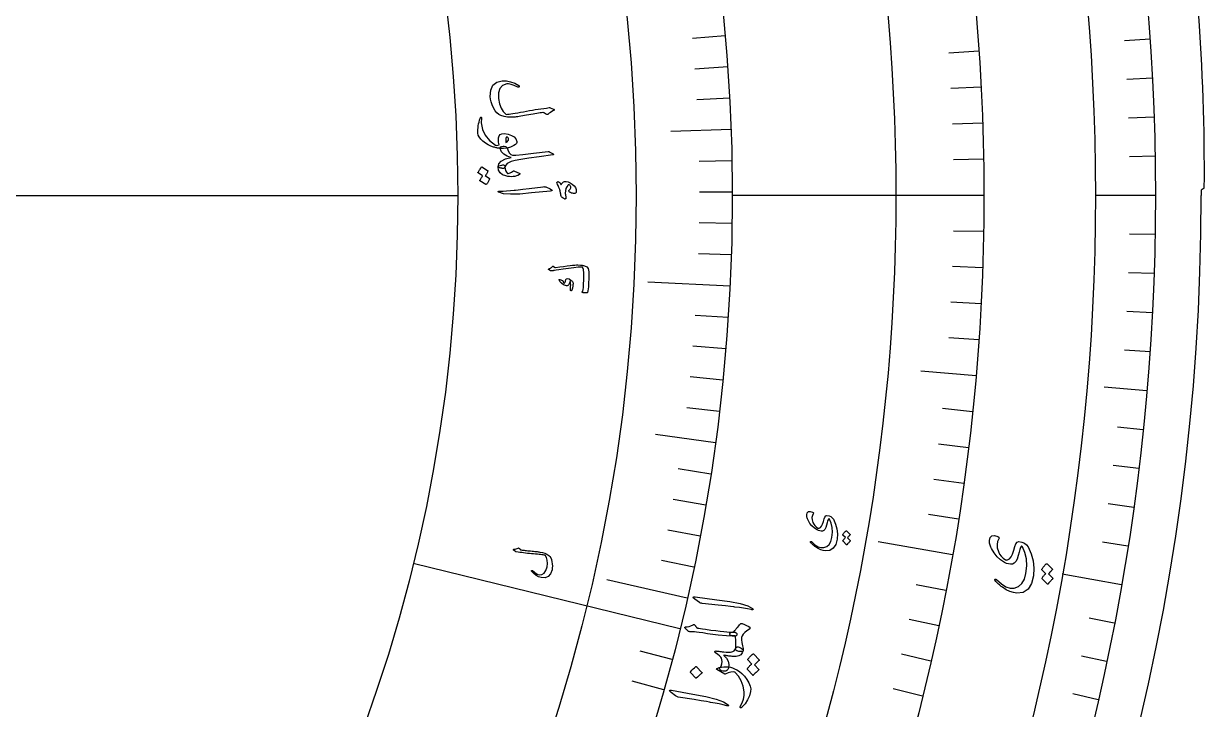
# Model space of a CAD drawing. Header units: millimetres. Extents: x -68 to 68, y -68 to 78.
# Drawn here: x 32.75 to 67.59, y -15.17 to 5.07 of the extents above; entities that cross this region are included whole.
import ezdxf

# ---------------------------------------------------------------- set-up
doc = ezdxf.new("R2010")
doc.units = ezdxf.units.MM
for name, color, linetype in [('CUT_OUTER', 1, 'Continuous'), ('ENGRAVE', 7, 'Continuous'), ('ENGRAVE_FINE', 8, 'Continuous'), ('TEXT', 5, 'Continuous')]:
    doc.layers.add(name, color=color, linetype=linetype)

msp = doc.modelspace()

# ---------------------------------------------------------------- linework, layer by layer
at = {"layer": 'CUT_OUTER'}
msp.add_lwpolyline([(67.5896, 0.2154), (67.5866, 0.2132), (67.4995, 0.155), (67.5, 0)], dxfattribs=at)
for centre, radius, start, end in [((5.7894, 0.7518), 61.8025, 359.502762, 9.293012), ((0.0002, -0.0002), 67.4998, 179.843006, 0.000133)]:
    msp.add_arc(centre, radius, start, end, dxfattribs=at)
at = {"layer": 'ENGRAVE'}
for points in [[(53.6272, 1.9466), (51.8464, 1.882)], [(-45.5625, 0), (45.5625, 0)], [(61.0875, 0), (53.6625, 0)], [(66.15, 0), (64.3781, 0)], [(53.5955, -2.6807), (51.1685, -2.5593)], [(60.855, -5.3241), (59.2278, -5.1818)], [(65.8983, -5.7654), (64.6375, -5.655)], [(53.1635, -7.3012), (51.3981, -7.0588)], [(60.1594, -10.6077), (57.9658, -10.2209)], [(52.1166, -12.7876), (44.25, -10.8574)], [(52.331, -11.88), (49.9613, -11.342)], [(65.145, -11.4868), (63.4001, -11.1791)]]:
    msp.add_lwpolyline(points, dxfattribs=at)
for radius in [66.15, 66.15, 64.3781, 61.0875, 61.0875, 58.4888, 53.6625, 53.6625, 50.8275, 45.5625, 45.5625]:
    msp.add_circle((0, 0), radius, dxfattribs=at)
at = {"layer": 'ENGRAVE_FINE'}
for points in [[(53.4552, 4.7119), (52.487, 4.6266)], [(65.9889, 4.6144), (65.2313, 4.5614)], [(60.9387, 4.2612), (60.0499, 4.1991)], [(53.5284, 3.7917), (52.5588, 3.723)], [(61.0038, 3.1971), (60.114, 3.1504)], [(66.0593, 3.462), (65.301, 3.4223)], [(53.5857, 2.8699), (52.6151, 2.8179)], [(61.0503, 2.1319), (60.1598, 2.1008)], [(66.1097, 2.3086), (65.3508, 2.2821)], [(61.0782, 1.0661), (60.1873, 1.0506)], [(66.1399, 1.1545), (65.3807, 1.1412)], [(53.6528, 1.0223), (52.6809, 1.0038)], [(53.6624, 0.0971), (52.6904, 0.0953)], [(53.6561, -0.8286), (52.6842, -0.8136)], [(61.0782, -1.0661), (60.1873, -1.0506)], [(66.1399, -1.1545), (65.3807, -1.1412)], [(53.6338, -1.7547), (52.6623, -1.7229)], [(61.0503, -2.1319), (60.1598, -2.1008)], [(66.1097, -2.3086), (65.3508, -2.2821)], [(61.0038, -3.1971), (60.114, -3.1504)], [(66.0593, -3.462), (65.301, -3.4223)], [(53.5412, -3.6064), (52.5714, -3.5411)], [(53.4708, -4.5317), (52.5023, -4.4496)], [(60.9387, -4.2612), (60.0499, -4.1991)], [(65.9889, -4.6144), (65.2313, -4.5614)], [(53.3844, -5.456), (52.4174, -5.3572)], [(53.282, -6.3793), (52.3169, -6.2638)], [(60.7529, -6.3854), (59.8667, -6.2922)], [(65.7876, -6.9146), (65.0324, -6.8352)], [(60.6322, -7.4447), (59.7478, -7.3361)], [(65.6569, -8.0617), (64.9032, -7.9691)], [(53.029, -8.2214), (52.0684, -8.0725)], [(60.493, -8.5017), (59.6107, -8.3777)], [(52.8784, -9.1397), (51.9206, -8.9742)], [(65.5062, -9.2063), (64.7542, -9.1006)], [(60.3354, -9.5562), (59.4554, -9.4168)], [(52.7119, -10.0557), (51.7571, -9.8736)], [(65.3356, -10.3481), (64.5856, -10.2293)], [(52.5294, -10.9692), (51.5779, -10.7706)], [(59.9652, -11.656), (59.0905, -11.486)], [(59.7526, -12.7008), (58.8811, -12.5156)], [(64.9346, -12.622), (64.1892, -12.4771)], [(51.8864, -13.6919), (50.9466, -13.4439)], [(59.5218, -13.7417), (58.6537, -13.5413)], [(64.7045, -13.7534), (63.9617, -13.5955)], [(51.6403, -14.5925), (50.705, -14.3282)], [(59.2729, -14.7784), (58.4084, -14.5629)], [(64.4546, -14.8805), (63.7147, -14.7097)]]:
    msp.add_lwpolyline(points, dxfattribs=at)
at = {"layer": 'TEXT'}
for points in [[(48.3912, 2.5484), (48.3984, 2.5446), (48.4037, 2.5396), (48.407, 2.5333), (48.4084, 2.5257), (48.4075, 2.5181), (48.404, 2.5114), (48.3979, 2.5058), (48.3891, 2.5012), (48.3378, 2.4767), (48.2938, 2.4511), (48.2569, 2.4245), (48.2273, 2.3968), (48.2165, 2.3885), (48.2038, 2.3857), (48.189, 2.3883), (48.1723, 2.3964), (48.1642, 2.4017), (48.1564, 2.4067), (48.1488, 2.4115), (48.1416, 2.4159), (48.1348, 2.4201), (48.1286, 2.424), (48.123, 2.4277), (48.1179, 2.4311), (48.1088, 2.4368), (48.098, 2.4406), (48.0856, 2.4426), (48.0716, 2.4428), (48.0323, 2.438), (47.9894, 2.4322), (47.943, 2.4253), (47.8932, 2.4174), (47.8397, 2.4086), (47.7828, 2.3991), (47.7223, 2.3888), (47.6582, 2.3778), (47.5944, 2.3659), (47.5343, 2.3551), (47.478, 2.3457), (47.4256, 2.3374), (47.3768, 2.3302), (47.3315, 2.3238), (47.2898, 2.3184), (47.2516, 2.3139), (47.1383, 2.3053), (47.0304, 2.3093), (46.9279, 2.3258), (46.8307, 2.3547), (46.773, 2.3846), (46.7185, 2.4325), (46.6674, 2.4983), (46.6195, 2.5819), (46.5784, 2.6731), (46.5481, 2.759), (46.5285, 2.8399), (46.5196, 2.9157), (46.5338, 3.1079), (46.5972, 3.2494), (46.7103, 3.3403), (46.8733, 3.3805), (46.997, 3.3794), (47.1197, 3.3558), (47.2415, 3.3096), (47.3621, 3.2405), (47.3692, 3.2351), (47.3738, 3.2292), (47.3758, 3.2228), (47.3753, 3.216), (47.373, 3.2087), (47.3698, 3.203), (47.3657, 3.1989), (47.3605, 3.1966), (47.3528, 3.1946), (47.3452, 3.1944), (47.3378, 3.1959), (47.3306, 3.1992), (47.2251, 3.2448), (47.1357, 3.2749), (47.0627, 3.2897), (47.0058, 3.2893), (46.8866, 3.2429), (46.8071, 3.1552), (46.767, 3.0264), (46.7661, 2.8561), (46.7919, 2.7042), (46.8379, 2.5764), (46.9043, 2.4725), (46.9913, 2.3924), (47.0311, 2.3963), (47.0776, 2.4017), (47.1306, 2.4088), (47.1904, 2.4175), (47.2568, 2.428), (47.3302, 2.4405), (47.4106, 2.4549), (47.4978, 2.4713), (47.5878, 2.4873), (47.6764, 2.5026), (47.7637, 2.5173), (47.8495, 2.5315), (47.9339, 2.5448), (48.017, 2.5572), (48.0986, 2.5687), (48.1789, 2.5793), (48.256, 2.5928), (48.2649, 2.5929), (48.2733, 2.592), (48.2811, 2.5902), (48.2884, 2.5875)], [(47.219, 1.4735), (47.1206, 1.4264), (47.0189, 1.3966), (46.9137, 1.3838), (46.8053, 1.3879), (46.7832, 1.391), (46.7608, 1.3946), (46.7378, 1.3987), (46.7145, 1.4034), (46.6909, 1.4085), (46.6675, 1.4138), (46.6443, 1.4195), (46.6211, 1.4254), (46.5384, 1.4532), (46.4584, 1.492), (46.3811, 1.5417), (46.3066, 1.6023), (46.244, 1.6647), (46.1981, 1.7246), (46.1687, 1.7819), (46.156, 1.8367), (46.1543, 1.8896), (46.1556, 1.9434), (46.16, 1.998), (46.1675, 2.0534), (46.1778, 2.1096), (46.1909, 2.1663), (46.2068, 2.2237), (46.2254, 2.2816), (46.2287, 2.29), (46.2327, 2.2971), (46.2373, 2.3028), (46.2425, 2.3071), (46.2478, 2.3097), (46.2526, 2.3099), (46.257, 2.3079), (46.261, 2.3036), (46.2641, 2.298), (46.2661, 2.292), (46.267, 2.2858), (46.2668, 2.2791), (46.2601, 2.233), (46.256, 2.1944), (46.2543, 2.1631), (46.2551, 2.1393), (46.2924, 1.9466), (46.3741, 1.7734), (46.5006, 1.6191), (46.6719, 1.4836), (46.6867, 1.4783), (46.7099, 1.4774), (46.7415, 1.4811), (46.7816, 1.4893), (46.7675, 1.5694), (46.7628, 1.6407), (46.7674, 1.7033), (46.7814, 1.7571), (46.812, 1.7982), (46.8665, 1.82), (46.9449, 1.8227), (47.0473, 1.8059), (47.15, 1.773), (47.2275, 1.7269), (47.2797, 1.6678), (47.3065, 1.5955), (47.3053, 1.564), (47.2903, 1.5331), (47.2615, 1.5029), (47.219, 1.4735)], [(48.3811, 1.2235), (48.3847, 1.2198), (48.3864, 1.2154), (48.3861, 1.2104), (48.3838, 1.2048), (48.3803, 1.2006), (48.3766, 1.1976), (48.3725, 1.1957), (48.368, 1.195), (47.9669, 1.1386), (47.6639, 1.0998), (47.4255, 1.0643), (47.2515, 1.0319), (47.1421, 1.0025), (47.076, 0.9735), (47.0228, 0.9378), (46.9826, 0.8953), (46.9554, 0.846), (46.9421, 0.8203), (46.9287, 0.8029), (46.9151, 0.7937), (46.9014, 0.7927), (46.8948, 0.794), (46.8862, 0.7956), (46.8759, 0.7976), (46.8636, 0.8001), (46.8496, 0.803), (46.834, 0.8066), (46.8169, 0.811), (46.7981, 0.816), (46.777, 0.8224), (46.7619, 0.8289), (46.7528, 0.8356), (46.7497, 0.8423), (46.7725, 0.9362), (46.8446, 1.0143), (46.9661, 1.0767), (47.1371, 1.1235), (47.0738, 1.1408), (47.0173, 1.1617), (46.9675, 1.1861), (46.9245, 1.214), (46.8882, 1.2464), (46.8562, 1.2866), (46.8285, 1.3345), (46.8052, 1.3902), (46.8042, 1.3947), (46.8038, 1.3992), (46.8039, 1.4038), (46.8047, 1.4084), (46.8103, 1.4193), (46.8212, 1.4293), (46.8372, 1.4383), (46.8584, 1.4463), (46.8983, 1.455), (46.9342, 1.4555), (46.966, 1.4479), (46.9938, 1.4323), (47.0021, 1.4254), (47.0085, 1.4179), (47.0129, 1.4098), (47.0153, 1.401), (47.0485, 1.3113), (47.0872, 1.2456), (47.1314, 1.2039), (47.1813, 1.1863), (47.2732, 1.1912), (47.478, 1.211), (47.7956, 1.2461), (48.2259, 1.2968), (48.2315, 1.2977), (48.2367, 1.2979), (48.2418, 1.2974), (48.2465, 1.2961), (48.251, 1.2946), (48.2552, 1.2932), (48.2591, 1.2919), (48.2627, 1.2907)], [(46.9828, 1.5618), (47.0172, 1.5844), (47.0418, 1.6083), (47.0567, 1.6336), (47.0618, 1.6604), (47.0585, 1.6844), (47.0482, 1.7038), (47.0309, 1.7187), (47.0067, 1.7291), (46.9883, 1.7103), (46.9783, 1.6762), (46.9764, 1.6267), (46.9828, 1.5618)], [(46.4962, 0.5042), (46.4991, 0.5014), (46.5008, 0.4975), (46.5014, 0.4924), (46.5009, 0.4862), (46.4927, 0.464), (46.4836, 0.4424), (46.4737, 0.4216), (46.4629, 0.4014), (46.451, 0.3818), (46.438, 0.3626), (46.4239, 0.3439), (46.4086, 0.3256), (46.4039, 0.322), (46.3989, 0.3205), (46.3936, 0.3209), (46.388, 0.3232), (46.2134, 0.4295), (46.2111, 0.4324), (46.211, 0.4367), (46.2133, 0.4425), (46.2178, 0.4497), (46.222, 0.4546), (46.2277, 0.4627), (46.2349, 0.4738), (46.2437, 0.488), (46.2541, 0.5055), (46.2664, 0.5264), (46.2805, 0.5507), (46.2964, 0.5783), (46.1604, 0.6616), (46.1562, 0.6655), (46.1551, 0.6705), (46.1571, 0.6767), (46.1623, 0.684), (46.1668, 0.6904), (46.1735, 0.7004), (46.1824, 0.7141), (46.1936, 0.7315), (46.207, 0.7529), (46.2226, 0.7785), (46.2403, 0.8083), (46.2603, 0.8425), (46.2637, 0.846), (46.2671, 0.8476), (46.2705, 0.8473), (46.274, 0.8449), (46.4427, 0.7377), (46.4456, 0.735), (46.4474, 0.731), (46.4481, 0.726), (46.4476, 0.7198), (46.4417, 0.7008), (46.4347, 0.6825), (46.4268, 0.6646), (46.4178, 0.6473), (46.408, 0.6306), (46.3974, 0.6144), (46.3861, 0.5988), (46.3741, 0.5838)], [(47.2342, 0.716), (47.3769, 0.6538), (47.3926, 0.6446), (47.3983, 0.6346), (47.394, 0.6239), (47.3797, 0.6125), (47.3368, 0.5913), (47.2919, 0.5747), (47.2451, 0.5627), (47.1964, 0.5553), (47.1455, 0.5525), (47.0921, 0.5546), (47.0362, 0.5615), (46.9778, 0.5732), (46.8793, 0.6096), (46.8085, 0.667), (46.7653, 0.7453), (46.7496, 0.8446), (46.7567, 0.8562), (46.7783, 0.8683), (46.8145, 0.8811), (46.8653, 0.8944), (46.8925, 0.8984), (46.915, 0.8982), (46.9326, 0.8935), (46.9455, 0.8845), (46.9505, 0.8772), (46.9538, 0.8687), (46.9554, 0.8591), (46.9554, 0.8483), (46.9585, 0.7853), (46.9722, 0.7308), (46.9966, 0.6846), (47.0317, 0.6468), (47.0345, 0.6451), (47.038, 0.6446), (47.0425, 0.6452), (47.0477, 0.647), (47.0799, 0.6564), (47.1126, 0.6702), (47.1458, 0.6882), (47.1794, 0.7105), (47.1922, 0.7179), (47.2056, 0.7212), (47.2196, 0.7206), (47.2342, 0.716)], [(48.6137, -0.0217), (48.6081, 0.009), (48.6028, 0.0375), (48.5978, 0.0637), (48.5931, 0.0878), (48.5884, 0.1095), (48.5838, 0.1287), (48.5792, 0.1454), (48.5746, 0.1595), (48.5693, 0.1739), (48.5628, 0.1913), (48.5549, 0.2115), (48.5457, 0.2347), (48.5351, 0.2608), (48.5228, 0.2899), (48.509, 0.3218), (48.4935, 0.3567), (48.4888, 0.3709), (48.4887, 0.3831), (48.4932, 0.3932), (48.5023, 0.4014), (48.5247, 0.4064), (48.551, 0.393), (48.5811, 0.361), (48.615, 0.3104), (48.6362, 0.3495), (48.6591, 0.3791), (48.6838, 0.3994), (48.7103, 0.4102), (48.7604, 0.4127), (48.815, 0.4004), (48.8739, 0.3734), (48.9372, 0.3315), (48.994, 0.2813), (49.0333, 0.2294), (49.0551, 0.1758), (49.0594, 0.1207), (49.052, 0.09), (49.0366, 0.069), (49.0132, 0.0578), (48.9818, 0.0564), (48.9478, 0.0617), (48.9166, 0.0706), (48.8883, 0.083), (48.8628, 0.0989), (48.8449, 0.1149), (48.837, 0.1296), (48.8391, 0.1433), (48.8512, 0.1557), (48.8693, 0.17), (48.8826, 0.1866), (48.8909, 0.2056), (48.8944, 0.2269), (48.8943, 0.2493), (48.8896, 0.269), (48.8804, 0.2859), (48.8666, 0.3002), (48.8499, 0.3106), (48.8345, 0.3136), (48.8202, 0.3092), (48.8071, 0.2975), (48.7761, 0.2536), (48.7533, 0.2003), (48.7388, 0.1376), (48.7326, 0.0656), (48.7328, 0.0593), (48.7334, 0.0523), (48.7345, 0.0446), (48.736, 0.0361), (48.7378, 0.0269), (48.7397, 0.0169), (48.7418, 0.0062), (48.744, -0.0052), (48.7462, -0.0176), (48.7483, -0.0289), (48.7502, -0.0389), (48.752, -0.0478), (48.7535, -0.0556), (48.7546, -0.0625), (48.7552, -0.0686), (48.7554, -0.0737), (48.7544, -0.0835), (48.7514, -0.0915), (48.7464, -0.0977), (48.7394, -0.1021), (48.7326, -0.1049), (48.7262, -0.1062), (48.7201, -0.106), (48.7142, -0.1044), (48.6728, -0.0814), (48.6423, -0.06), (48.6226, -0.0401), (48.6137, -0.0217)], [(48.2887, 0.1914), (48.3311, 0.1691), (48.346, 0.1512), (48.3335, 0.1375), (48.2935, 0.1282), (47.7334, 0.0735), (47.3897, 0.0416), (47.115, 0.0343), (46.9095, 0.0514), (46.7732, 0.0924), (46.762, 0.0999), (46.756, 0.1066), (46.7551, 0.1124), (46.7594, 0.1173), (46.7661, 0.1213), (46.7748, 0.1242), (46.7855, 0.1259), (46.7982, 0.1265), (46.8973, 0.1268), (47.0023, 0.1316), (47.1133, 0.141), (47.2303, 0.1551), (47.2608, 0.1582), (47.3434, 0.1675), (47.4779, 0.1831), (47.6645, 0.2051), (48.078, 0.2581), (48.1, 0.2594), (48.1203, 0.2583), (48.1389, 0.2549), (48.1558, 0.2492)], [(48.2504, -2.1684), (48.2671, -2.1608), (48.2829, -2.1527), (48.298, -2.1441), (48.3121, -2.1352), (48.3255, -2.1258), (48.338, -2.1157), (48.3496, -2.1051), (48.3605, -2.0938), (48.3665, -2.0896), (48.3733, -2.0884), (48.3809, -2.0902), (48.3894, -2.0951), (48.4339, -2.1241), (48.4387, -2.1269), (48.4428, -2.129), (48.4462, -2.1302), (48.4489, -2.1307), (48.5734, -2.1114), (48.686, -2.0947), (48.7864, -2.0806), (48.8749, -2.0691), (48.9512, -2.0604), (49.0153, -2.0545), (49.0671, -2.0515), (49.1067, -2.0515), (49.1814, -2.0546), (49.205, -2.0569), (49.2286, -2.0604), (49.2523, -2.065), (49.276, -2.0708), (49.2998, -2.0778), (49.3236, -2.0862), (49.3475, -2.0959), (49.3714, -2.107), (49.4055, -2.1546), (49.4254, -2.2573), (49.4308, -2.415), (49.4212, -2.6277), (49.4153, -2.694), (49.4081, -2.7552), (49.3996, -2.8113), (49.3898, -2.8623), (49.3876, -2.8669), (49.3844, -2.8701), (49.3804, -2.8719), (49.3755, -2.8723), (49.3521, -2.8723), (49.3309, -2.8722), (49.3117, -2.8719), (49.2947, -2.8714), (49.2795, -2.8707), (49.2661, -2.8699), (49.2544, -2.8689), (49.2445, -2.8677), (49.2389, -2.8667), (49.2359, -2.8645), (49.2354, -2.8611), (49.2375, -2.8566), (49.2503, -2.8215), (49.2608, -2.776), (49.269, -2.72), (49.2748, -2.6536), (49.285, -2.4547), (49.2831, -2.2986), (49.2695, -2.1855), (49.2444, -2.1153), (49.198, -2.1134), (49.1134, -2.1192), (48.9905, -2.1326), (48.8293, -2.1535), (48.6678, -2.1756), (48.5457, -2.1926), (48.4628, -2.2048), (48.4193, -2.2121), (48.4074, -2.2145), (48.3962, -2.2167), (48.3858, -2.2187), (48.3762, -2.2206), (48.3674, -2.2224), (48.3596, -2.224), (48.3528, -2.2255), (48.3469, -2.2268), (48.3341, -2.2288), (48.322, -2.2286), (48.3106, -2.2262), (48.2998, -2.2216), (48.2433, -2.1906), (48.2395, -2.1881), (48.237, -2.1854), (48.2359, -2.1827), (48.2361, -2.1798), (48.2383, -2.1763), (48.2414, -2.1733), (48.2454, -2.1706), (48.2504, -2.1684)], [(48.5526, -2.485), (48.5531, -2.4822), (48.5544, -2.4798), (48.5564, -2.4778), (48.5591, -2.4763), (48.5615, -2.4758), (48.5641, -2.4758), (48.5668, -2.4761), (48.5698, -2.4768), (48.6488, -2.5126), (48.6568, -2.5169), (48.6629, -2.5212), (48.667, -2.5257), (48.6693, -2.5303), (48.6737, -2.5495), (48.68, -2.566), (48.6881, -2.5797), (48.6981, -2.5908), (48.7035, -2.5931), (48.7096, -2.5906), (48.7163, -2.5832), (48.7236, -2.5709), (48.727, -2.5626), (48.7302, -2.5541), (48.7333, -2.5452), (48.7361, -2.536), (48.7388, -2.5265), (48.7413, -2.5164), (48.7437, -2.5059), (48.7459, -2.4949), (48.7639, -2.4574), (48.7975, -2.4468), (48.8468, -2.4631), (48.9116, -2.5064), (48.9307, -2.5239), (48.9454, -2.5408), (48.9557, -2.5571), (48.9616, -2.5728), (48.9642, -2.5899), (48.9644, -2.6133), (48.9622, -2.643), (48.9574, -2.6791), (48.9546, -2.6975), (48.9513, -2.7149), (48.9474, -2.7313), (48.943, -2.7467), (48.9384, -2.7612), (48.9338, -2.7747), (48.9293, -2.7873), (48.9248, -2.7989), (48.9203, -2.806), (48.9153, -2.8109), (48.9099, -2.8137), (48.904, -2.8144), (48.8981, -2.8131), (48.894, -2.8101), (48.8917, -2.8052), (48.8912, -2.7985), (48.891, -2.7773), (48.8911, -2.7533), (48.8916, -2.7265), (48.8924, -2.6968), (48.8938, -2.6414), (48.8927, -2.5981), (48.8893, -2.5668), (48.8836, -2.5475), (48.8819, -2.5449), (48.8796, -2.5435), (48.8766, -2.5431), (48.8731, -2.5439), (48.8708, -2.5451), (48.8687, -2.5475), (48.8667, -2.551), (48.8648, -2.5556), (48.8519, -2.5989), (48.8456, -2.617), (48.8379, -2.6323), (48.8288, -2.6449), (48.8183, -2.6548), (48.8063, -2.6629), (48.794, -2.6675), (48.7815, -2.6684), (48.7689, -2.6657), (48.6844, -2.6335), (48.6202, -2.5927), (48.5763, -2.5432), (48.5526, -2.485)], [(56.0512, -9.3928), (56.0243, -9.4432), (56.0135, -9.5026), (56.0188, -9.571), (56.04, -9.6487), (56.0642, -9.6999), (56.0958, -9.7445), (56.1349, -9.7827), (56.1815, -9.8143), (56.1912, -9.8184), (56.2017, -9.8204), (56.2129, -9.8205), (56.225, -9.8185), (56.2649, -9.7984), (56.2992, -9.759), (56.3278, -9.7002), (56.3508, -9.622), (56.3726, -9.5447), (56.3974, -9.49), (56.4254, -9.4581), (56.4566, -9.4488), (56.5172, -9.4573), (56.569, -9.4783), (56.6118, -9.5117), (56.6457, -9.5575), (56.7087, -9.6959), (56.7477, -9.8389), (56.7629, -9.9863), (56.7542, -10.1382), (56.7138, -10.2984), (56.6434, -10.4109), (56.5433, -10.4755), (56.4136, -10.4922), (56.346, -10.482), (56.2749, -10.4587), (56.2002, -10.4224), (56.1219, -10.3731), (56.1006, -10.357), (56.0801, -10.3408), (56.0605, -10.3245), (56.0418, -10.308), (56.0239, -10.2912), (56.0067, -10.2741), (55.9902, -10.2565), (55.9745, -10.2386), (55.9683, -10.2294), (55.9664, -10.2218), (55.969, -10.2159), (55.976, -10.2116), (55.9839, -10.21), (55.9915, -10.2106), (55.9986, -10.2135), (56.0054, -10.2187), (56.1022, -10.3065), (56.1933, -10.3649), (56.2788, -10.3937), (56.3587, -10.3928), (56.4488, -10.359), (56.5192, -10.2979), (56.5698, -10.2093), (56.6004, -10.0935), (56.6152, -9.9407), (56.6082, -9.7997), (56.5795, -9.6705), (56.5291, -9.5533), (56.5244, -9.5459), (56.519, -9.5426), (56.513, -9.5432), (56.5063, -9.5477), (56.4918, -9.5682), (56.4761, -9.6054), (56.4592, -9.6592), (56.4412, -9.7297), (56.4197, -9.8009), (56.3933, -9.8535), (56.3621, -9.8874), (56.326, -9.9028), (56.2862, -9.9058), (56.2458, -9.9014), (56.2047, -9.8897), (56.1631, -9.8707), (56.0838, -9.8188), (56.0137, -9.754), (55.9528, -9.6764), (55.9011, -9.5859), (55.8892, -9.5621), (55.8793, -9.5394), (55.8713, -9.5176), (55.8653, -9.4968), (55.8611, -9.4771), (55.8586, -9.4585), (55.8578, -9.4411), (55.8588, -9.4248), (55.8752, -9.3631), (55.9092, -9.3293), (55.9609, -9.3233), (56.0302, -9.3452), (56.0481, -9.3561), (56.0575, -9.3676), (56.0586, -9.3798), (56.0512, -9.3928)], [(56.9247, -10.0218), (56.923, -10.0194), (56.9223, -10.0162), (56.9225, -10.0124), (56.9237, -10.0078), (56.9327, -9.9924), (56.9422, -9.9776), (56.9523, -9.9635), (56.9628, -9.95), (56.974, -9.937), (56.986, -9.9244), (56.9987, -9.9123), (57.0122, -9.9007), (57.0161, -9.8987), (57.0199, -9.8982), (57.0237, -9.8991), (57.0274, -9.9016), (57.1389, -10.0041), (57.1401, -10.0066), (57.1396, -10.0098), (57.1372, -10.0139), (57.1329, -10.0186), (57.1292, -10.0218), (57.124, -10.027), (57.1172, -10.0344), (57.1089, -10.0439), (57.0989, -10.0555), (57.0872, -10.0695), (57.0736, -10.0857), (57.0583, -10.1042), (57.1443, -10.1853), (57.1468, -10.1888), (57.1468, -10.1927), (57.1445, -10.197), (57.1397, -10.2018), (57.1355, -10.2059), (57.1292, -10.2125), (57.1208, -10.2215), (57.1103, -10.233), (57.0975, -10.247), (57.0825, -10.264), (57.0654, -10.2837), (57.0459, -10.3063), (57.043, -10.3085), (57.0403, -10.3092), (57.0379, -10.3084), (57.0357, -10.3062), (56.9301, -10.2024), (56.9284, -10.1999), (56.9277, -10.1968), (56.9279, -10.193), (56.9292, -10.1884), (56.9362, -10.1752), (56.9438, -10.1625), (56.9521, -10.1504), (56.961, -10.1388), (56.9705, -10.1277), (56.9804, -10.1172), (56.9907, -10.1071), (57.0015, -10.0976)], [(61.5282, -10.1363), (61.4893, -10.2095), (61.4738, -10.2959), (61.4817, -10.3954), (61.5127, -10.5082), (61.5479, -10.5825), (61.594, -10.6474), (61.6509, -10.7029), (61.7187, -10.7489), (61.7328, -10.7547), (61.7481, -10.7577), (61.7645, -10.7578), (61.782, -10.7549), (61.84, -10.7256), (61.8898, -10.6682), (61.9314, -10.5825), (61.9647, -10.4687), (61.9961, -10.3561), (62.0321, -10.2764), (62.0727, -10.2297), (62.1181, -10.2161), (62.2063, -10.2282), (62.2816, -10.2585), (62.3441, -10.307), (62.3936, -10.3737), (62.4854, -10.5753), (62.5424, -10.7838), (62.5645, -10.999), (62.5516, -11.2206), (62.4925, -11.4545), (62.3896, -11.6185), (62.2437, -11.7124), (62.0549, -11.7363), (61.9566, -11.7212), (61.8532, -11.6869), (61.7448, -11.6338), (61.6312, -11.5617), (61.6002, -11.5383), (61.5705, -11.5146), (61.5421, -11.4908), (61.5149, -11.4667), (61.4889, -11.4423), (61.464, -11.4173), (61.4401, -11.3917), (61.4171, -11.3656), (61.4082, -11.3522), (61.4055, -11.3412), (61.4093, -11.3326), (61.4194, -11.3264), (61.431, -11.3241), (61.442, -11.325), (61.4524, -11.3293), (61.4621, -11.3368), (61.6027, -11.4648), (61.7351, -11.5501), (61.8593, -11.5923), (61.9754, -11.5913), (62.1068, -11.5423), (62.2094, -11.4533), (62.2832, -11.3243), (62.3279, -11.1554), (62.3496, -10.9326), (62.3394, -10.7269), (62.2974, -10.5386), (62.2239, -10.3679), (62.2171, -10.3573), (62.2092, -10.3524), (62.2004, -10.3533), (62.1907, -10.3599), (62.1696, -10.3898), (62.1469, -10.4441), (62.1225, -10.5226), (62.0964, -10.6253), (62.0652, -10.7291), (62.0269, -10.8056), (61.9814, -10.8551), (61.9289, -10.8775), (61.871, -10.8819), (61.8123, -10.8756), (61.7526, -10.8586), (61.692, -10.8309), (61.5766, -10.7555), (61.4746, -10.6613), (61.386, -10.5485), (61.3106, -10.4171), (61.2932, -10.3827), (61.2787, -10.3497), (61.267, -10.3181), (61.2582, -10.288), (61.252, -10.2593), (61.2483, -10.2324), (61.2471, -10.207), (61.2485, -10.1833), (61.2721, -10.0938), (61.3214, -10.0446), (61.3965, -10.0357), (61.4975, -10.0673), (61.5235, -10.0829), (61.5373, -10.0996), (61.5388, -10.1174), (61.5282, -10.1363)], [(47.2101, -10.4694), (47.2061, -10.4658), (47.2036, -10.4618), (47.2025, -10.4573), (47.2029, -10.4525), (47.2048, -10.4479), (47.2082, -10.4444), (47.2131, -10.4421), (47.2195, -10.4408), (47.2567, -10.4347), (47.2894, -10.4267), (47.3176, -10.4167), (47.3414, -10.4047), (47.3497, -10.4014), (47.3584, -10.4019), (47.3675, -10.4061), (47.3768, -10.414), (47.3812, -10.4187), (47.3853, -10.4232), (47.3894, -10.4275), (47.3933, -10.4315), (47.3969, -10.4353), (47.4003, -10.4388), (47.4032, -10.4421), (47.4059, -10.445), (47.4108, -10.4502), (47.4171, -10.4544), (47.4247, -10.4579), (47.4337, -10.4604), (47.4598, -10.4643), (47.4884, -10.4682), (47.5194, -10.4721), (47.5528, -10.4759), (47.5887, -10.4797), (47.627, -10.4837), (47.6677, -10.4878), (47.7108, -10.4921), (47.7539, -10.4957), (47.7944, -10.4994), (47.8323, -10.5032), (47.8675, -10.5071), (47.9001, -10.511), (47.9303, -10.5149), (47.9581, -10.5187), (47.9835, -10.5224), (48.0579, -10.5367), (48.1266, -10.5581), (48.1897, -10.5867), (48.2471, -10.6225), (48.2789, -10.6522), (48.3052, -10.693), (48.3262, -10.7451), (48.3417, -10.8083), (48.3511, -10.8753), (48.3545, -10.9371), (48.3518, -10.9935), (48.3429, -11.0447), (48.2966, -11.1672), (48.2283, -11.2467), (48.1382, -11.283), (48.0264, -11.2765), (47.9479, -11.2512), (47.8744, -11.2118), (47.806, -11.1585), (47.7425, -11.0913), (47.739, -11.0865), (47.7373, -11.0819), (47.7372, -11.0775), (47.7389, -11.0733), (47.7417, -11.0691), (47.7448, -11.0661), (47.7483, -11.0644), (47.752, -11.0639), (47.7573, -11.0641), (47.7622, -11.0655), (47.7666, -11.0679), (47.7706, -11.0713), (47.8291, -11.1207), (47.8801, -11.1573), (47.9238, -11.181), (47.9601, -11.192), (48.0452, -11.1856), (48.1131, -11.1448), (48.1636, -11.0694), (48.1966, -10.9595), (48.2086, -10.8563), (48.2026, -10.7651), (48.1787, -10.6859), (48.1371, -10.6187), (48.1108, -10.6141), (48.08, -10.6094), (48.0447, -10.6046), (48.0047, -10.5996), (47.9601, -10.5946), (47.9108, -10.5895), (47.8566, -10.5845), (47.7977, -10.5795), (47.737, -10.5736), (47.6774, -10.5676), (47.6187, -10.5614), (47.5611, -10.555), (47.5045, -10.5483), (47.449, -10.5413), (47.3945, -10.5339), (47.3411, -10.5261), (47.2892, -10.5207), (47.2835, -10.5192), (47.2783, -10.5172), (47.2736, -10.5147), (47.2694, -10.5117)], [(62.7998, -11.0506), (62.7973, -11.047), (62.7963, -11.0424), (62.7966, -11.0368), (62.7984, -11.0302), (62.8115, -11.0077), (62.8253, -10.986), (62.8399, -10.9653), (62.8553, -10.9456), (62.8716, -10.9265), (62.889, -10.9082), (62.9076, -10.8905), (62.9272, -10.8735), (62.9328, -10.8705), (62.9384, -10.8697), (62.9439, -10.8712), (62.9493, -10.8748), (63.1114, -11.0243), (63.1132, -11.028), (63.1124, -11.0328), (63.1089, -11.0386), (63.1027, -11.0456), (63.0974, -11.0502), (63.0897, -11.0579), (63.0799, -11.0687), (63.0678, -11.0826), (63.0532, -11.0996), (63.0361, -11.12), (63.0164, -11.1438), (62.994, -11.1708), (63.119, -11.2894), (63.1226, -11.2945), (63.1227, -11.3002), (63.1192, -11.3065), (63.1122, -11.3135), (63.1062, -11.3196), (63.097, -11.3292), (63.0848, -11.3424), (63.0694, -11.3591), (63.0508, -11.3797), (63.029, -11.4044), (63.0039, -11.4333), (62.9756, -11.4664), (62.9713, -11.4695), (62.9674, -11.4706), (62.9639, -11.4694), (62.9607, -11.4662), (62.8073, -11.3144), (62.8049, -11.3108), (62.8038, -11.3062), (62.8042, -11.3006), (62.806, -11.294), (62.8162, -11.2747), (62.8274, -11.2561), (62.8395, -11.2384), (62.8525, -11.2215), (62.8663, -11.2053), (62.8807, -11.1899), (62.8958, -11.1752), (62.9115, -11.1612)], [(52.5596, -11.9158), (52.5182, -11.8816), (52.506, -11.859), (52.5232, -11.8478), (52.5696, -11.848), (53.2018, -11.9301), (53.5897, -11.9809), (53.8952, -12.0411), (54.1182, -12.1111), (54.2586, -12.1912), (54.269, -12.2024), (54.274, -12.2114), (54.2734, -12.2181), (54.2674, -12.2226), (54.259, -12.2254), (54.2487, -12.2264), (54.2364, -12.2257), (54.2222, -12.2231), (54.1127, -12.1985), (53.9954, -12.1774), (53.8704, -12.1598), (53.7376, -12.1457), (53.703, -12.1414), (53.6095, -12.1307), (53.457, -12.1135), (53.2455, -12.0898), (52.7757, -12.0405), (52.7511, -12.0362), (52.729, -12.0298), (52.7093, -12.0214), (52.6921, -12.011)], [(52.8684, -12.8009), (53.0309, -12.8235), (53.1755, -12.8428), (53.3023, -12.8587), (53.4112, -12.8712), (53.5021, -12.8803), (53.5749, -12.886), (53.6295, -12.8883), (53.6659, -12.8872), (53.7132, -12.8842), (53.7504, -12.8902), (53.7775, -12.905), (53.7945, -12.9288), (53.8008, -12.9545), (53.7959, -12.9753), (53.78, -12.991), (53.7529, -13.0016), (53.6577, -13.0088), (53.4888, -12.9996), (53.2462, -12.974), (52.9299, -12.9317), (52.7945, -12.9109), (52.6862, -12.895), (52.605, -12.8842), (52.5509, -12.8783), (52.4285, -12.877), (52.4071, -12.8755), (52.3884, -12.8718), (52.3722, -12.8657), (52.3586, -12.8573), (52.3276, -12.8273), (52.3036, -12.804), (52.2867, -12.7874), (52.2768, -12.7773), (52.2633, -12.7584), (52.2601, -12.7446), (52.2674, -12.736), (52.2851, -12.7325), (52.3333, -12.73), (52.3858, -12.7185), (52.4425, -12.6979), (52.5033, -12.6681), (52.5153, -12.6628), (52.5262, -12.6618), (52.536, -12.6652), (52.5448, -12.6729), (52.555, -12.6842), (52.5645, -12.6949), (52.5733, -12.705), (52.5814, -12.7144), (52.5889, -12.7231), (52.5957, -12.7312), (52.6018, -12.7387), (52.6072, -12.7455), (52.6168, -12.7556), (52.6269, -12.7633), (52.6376, -12.7685), (52.649, -12.7713), (52.6745, -12.774), (52.7195, -12.7799), (52.7842, -12.7888), (52.8684, -12.8009)], [(53.5885, -12.9539), (53.5931, -12.9237), (53.6063, -12.9022), (53.628, -12.8895), (53.6583, -12.8854), (53.6732, -12.8838), (53.6889, -12.8774), (53.7054, -12.8662), (53.7227, -12.8502), (53.7323, -12.8398), (53.7429, -12.8283), (53.7547, -12.8157), (53.7675, -12.8021), (53.7811, -12.7873), (53.7951, -12.7713), (53.8096, -12.7541), (53.8246, -12.7356), (53.8525, -12.7011), (53.8757, -12.6742), (53.894, -12.6548), (53.9076, -12.6429), (53.9189, -12.6354), (53.9296, -12.6314), (53.9399, -12.6309), (53.9496, -12.6341), (54.0225, -12.6623), (54.0844, -12.6891), (54.1354, -12.7143), (54.1754, -12.738), (54.1801, -12.7428), (54.1828, -12.7491), (54.1834, -12.757), (54.182, -12.7664), (54.1788, -12.7779), (54.1752, -12.7869), (54.1711, -12.7935), (54.1667, -12.7977), (54.0923, -12.8479), (54.0318, -12.8973), (53.9851, -12.9458), (53.9521, -12.9935), (53.9349, -13.0457), (53.9315, -13.1119), (53.9419, -13.1923), (53.966, -13.2869), (53.9781, -13.3328), (53.9851, -13.3717), (53.9872, -13.4037), (53.9843, -13.4287), (53.9793, -13.4399), (53.9708, -13.4482), (53.9586, -13.4536), (53.9428, -13.4561), (53.8558, -13.4562), (53.796, -13.4423), (53.7634, -13.4143), (53.758, -13.3724), (53.7634, -13.3304), (53.7672, -13.2869), (53.7693, -13.242), (53.7696, -13.1957), (53.7681, -13.1481), (53.7645, -13.0994), (53.7588, -13.0495), (53.751, -12.9985), (53.6796, -12.9969), (53.6287, -12.9889), (53.5983, -12.9746), (53.5885, -12.9539)], [(53.1509, -13.4603), (53.1581, -13.4504), (53.1683, -13.4441), (53.1817, -13.4417), (53.198, -13.443), (53.2093, -13.4443), (53.225, -13.4462), (53.245, -13.4486), (53.2693, -13.4517), (53.2979, -13.4553), (53.3305, -13.4595), (53.3671, -13.4642), (53.4078, -13.4693), (53.4858, -13.4783), (53.5517, -13.4815), (53.6058, -13.4791), (53.6479, -13.4709), (53.6829, -13.4567), (53.7129, -13.4356), (53.7379, -13.4075), (53.758, -13.3724), (53.7784, -13.3401), (53.8037, -13.3227), (53.834, -13.3203), (53.8693, -13.3329), (53.9227, -13.3623), (53.9598, -13.3876), (53.9805, -13.4089), (53.9849, -13.4262), (53.957, -13.4982), (53.9135, -13.5517), (53.8545, -13.5869), (53.7802, -13.6036), (53.7578, -13.6045), (53.734, -13.605), (53.7089, -13.6049), (53.6824, -13.6043), (53.6545, -13.6029), (53.625, -13.6002), (53.594, -13.5962), (53.5615, -13.5911), (53.5299, -13.5857), (53.5019, -13.581), (53.4773, -13.577), (53.4563, -13.5737), (53.439, -13.5711), (53.426, -13.5691), (53.4172, -13.5676), (53.4126, -13.5667), (53.4105, -13.5663), (53.409, -13.5664), (53.4082, -13.5671), (53.4082, -13.5682), (53.409, -13.5699), (53.4109, -13.5722), (53.4137, -13.5751), (53.4176, -13.5786), (53.4952, -13.6524), (53.5432, -13.7385), (53.5615, -13.837), (53.5501, -13.9476), (53.5331, -13.9916), (53.5058, -14.0221), (53.4684, -14.0391), (53.4207, -14.0427), (53.3799, -14.037), (53.3464, -14.0272), (53.3205, -14.0133), (53.3019, -13.9954), (53.2906, -13.9764), (53.2866, -13.9592), (53.2897, -13.944), (53.3001, -13.9307), (53.3123, -13.92), (53.3215, -13.9102), (53.3278, -13.9013), (53.3313, -13.8933), (53.3526, -13.8214), (53.3612, -13.7573), (53.3569, -13.7009), (53.34, -13.6523), (53.3195, -13.6212), (53.2836, -13.5852), (53.2322, -13.5443), (53.1653, -13.4985), (53.1547, -13.4907), (53.1488, -13.4817), (53.1475, -13.4716), (53.1509, -13.4603)], [(54.1255, -13.7071), (54.1231, -13.7032), (54.1224, -13.6982), (54.1232, -13.6924), (54.1256, -13.6855), (54.1412, -13.6628), (54.1575, -13.6411), (54.1746, -13.6205), (54.1923, -13.6009), (54.2111, -13.5821), (54.2309, -13.5642), (54.2519, -13.547), (54.274, -13.5306), (54.2802, -13.5279), (54.2861, -13.5275), (54.2918, -13.5294), (54.2973, -13.5337), (54.4576, -13.7041), (54.4593, -13.7081), (54.458, -13.7131), (54.4539, -13.719), (54.4468, -13.7259), (54.4407, -13.7303), (54.4321, -13.7378), (54.4208, -13.7484), (54.4069, -13.7621), (54.3902, -13.7789), (54.3705, -13.7991), (54.3477, -13.8225), (54.3219, -13.8493), (54.4452, -13.9843), (54.4486, -13.9899), (54.4482, -13.996), (54.4441, -14.0024), (54.4361, -14.0092), (54.4292, -14.0151), (54.4188, -14.0245), (54.4048, -14.0374), (54.3871, -14.0538), (54.3659, -14.0741), (54.3408, -14.0984), (54.312, -14.1268), (54.2794, -14.1594), (54.2746, -14.1624), (54.2704, -14.1632), (54.2668, -14.1617), (54.2637, -14.158), (54.113, -13.9857), (54.1107, -13.9817), (54.11, -13.9768), (54.1108, -13.9709), (54.1133, -13.9641), (54.1256, -13.9445), (54.1388, -13.9259), (54.153, -13.9082), (54.1681, -13.8914), (54.184, -13.8755), (54.2004, -13.8603), (54.2176, -13.8461), (54.2353, -13.8326)], [(52.434, -14.0734), (52.4317, -14.0695), (52.431, -14.0647), (52.4318, -14.059), (52.4343, -14.0524), (52.4668, -14.0097), (52.503, -13.971), (52.5427, -13.9362), (52.5861, -13.9052), (52.5921, -13.9027), (52.5976, -13.9023), (52.6025, -13.9041), (52.6068, -13.908), (52.7662, -14.0749), (52.7696, -14.0805), (52.7692, -14.0863), (52.765, -14.0925), (52.7571, -14.099), (52.7502, -14.1047), (52.7398, -14.1137), (52.7257, -14.126), (52.7081, -14.1417), (52.6868, -14.161), (52.6618, -14.1843), (52.633, -14.2115), (52.6004, -14.2427), (52.5953, -14.2466), (52.5909, -14.2481), (52.5871, -14.247), (52.584, -14.2436)], [(53.9367, -15.1089), (53.9294, -15.1154), (53.9222, -15.1199), (53.9153, -15.1224), (53.9086, -15.1229), (53.9035, -15.122), (53.8988, -15.1195), (53.8945, -15.1154), (53.8908, -15.1097), (53.889, -15.1044), (53.8892, -15.0983), (53.8913, -15.0914), (53.8954, -15.0837), (53.9544, -14.9726), (53.9935, -14.8632), (54.0128, -14.7554), (54.0123, -14.6495), (53.9813, -14.4777), (53.9272, -14.3242), (53.8502, -14.1892), (53.7504, -14.0726), (53.7484, -14.0708), (53.7466, -14.0693), (53.7451, -14.068), (53.7439, -14.0669), (53.7428, -14.066), (53.7416, -14.0653), (53.7404, -14.0647), (53.7392, -14.0643), (53.6866, -14.0592), (53.6217, -14.0679), (53.5445, -14.0905), (53.4548, -14.1268), (53.4496, -14.1276), (53.4452, -14.1277), (53.4417, -14.1269), (53.4391, -14.1254), (53.2027, -13.9854), (53.1953, -13.9749), (53.2053, -13.9627), (53.2329, -13.9487), (53.2781, -13.9329), (53.3445, -13.9163), (53.4152, -13.9078), (53.4901, -13.9074), (53.5693, -13.915), (53.6128, -13.9238), (53.6656, -13.9407), (53.7277, -13.9658), (53.7991, -13.999), (53.8733, -14.0445), (53.9463, -14.107), (54.0182, -14.1867), (54.0888, -14.2835), (54.1477, -14.3836), (54.1864, -14.4762), (54.2049, -14.5612), (54.2032, -14.6384), (54.1708, -14.7671), (54.1155, -14.8886), (54.0375, -15.0026), (53.9367, -15.1089)], [(51.8594, -14.6664), (51.8198, -14.6301), (51.8089, -14.6068), (51.8266, -14.5965), (51.873, -14.5992), (52.5, -14.7144), (52.8847, -14.7856), (53.1866, -14.8617), (53.4056, -14.9434), (53.5415, -15.0308), (53.5513, -15.0425), (53.5558, -15.0518), (53.5549, -15.0585), (53.5487, -15.0627), (53.5401, -15.065), (53.5297, -15.0655), (53.5175, -15.0641), (53.5035, -15.0608), (53.3954, -15.0304), (53.2795, -15.0031), (53.1555, -14.979), (53.0236, -14.958), (52.9894, -14.9518), (52.8965, -14.9362), (52.7451, -14.911), (52.5352, -14.8762), (52.0686, -14.8022), (52.0443, -14.7966), (52.0225, -14.7891), (52.0033, -14.7797), (51.9867, -14.7684)]]:
    msp.add_lwpolyline(points, close=True, dxfattribs=at)

doc.saveas('drawing.dxf')
